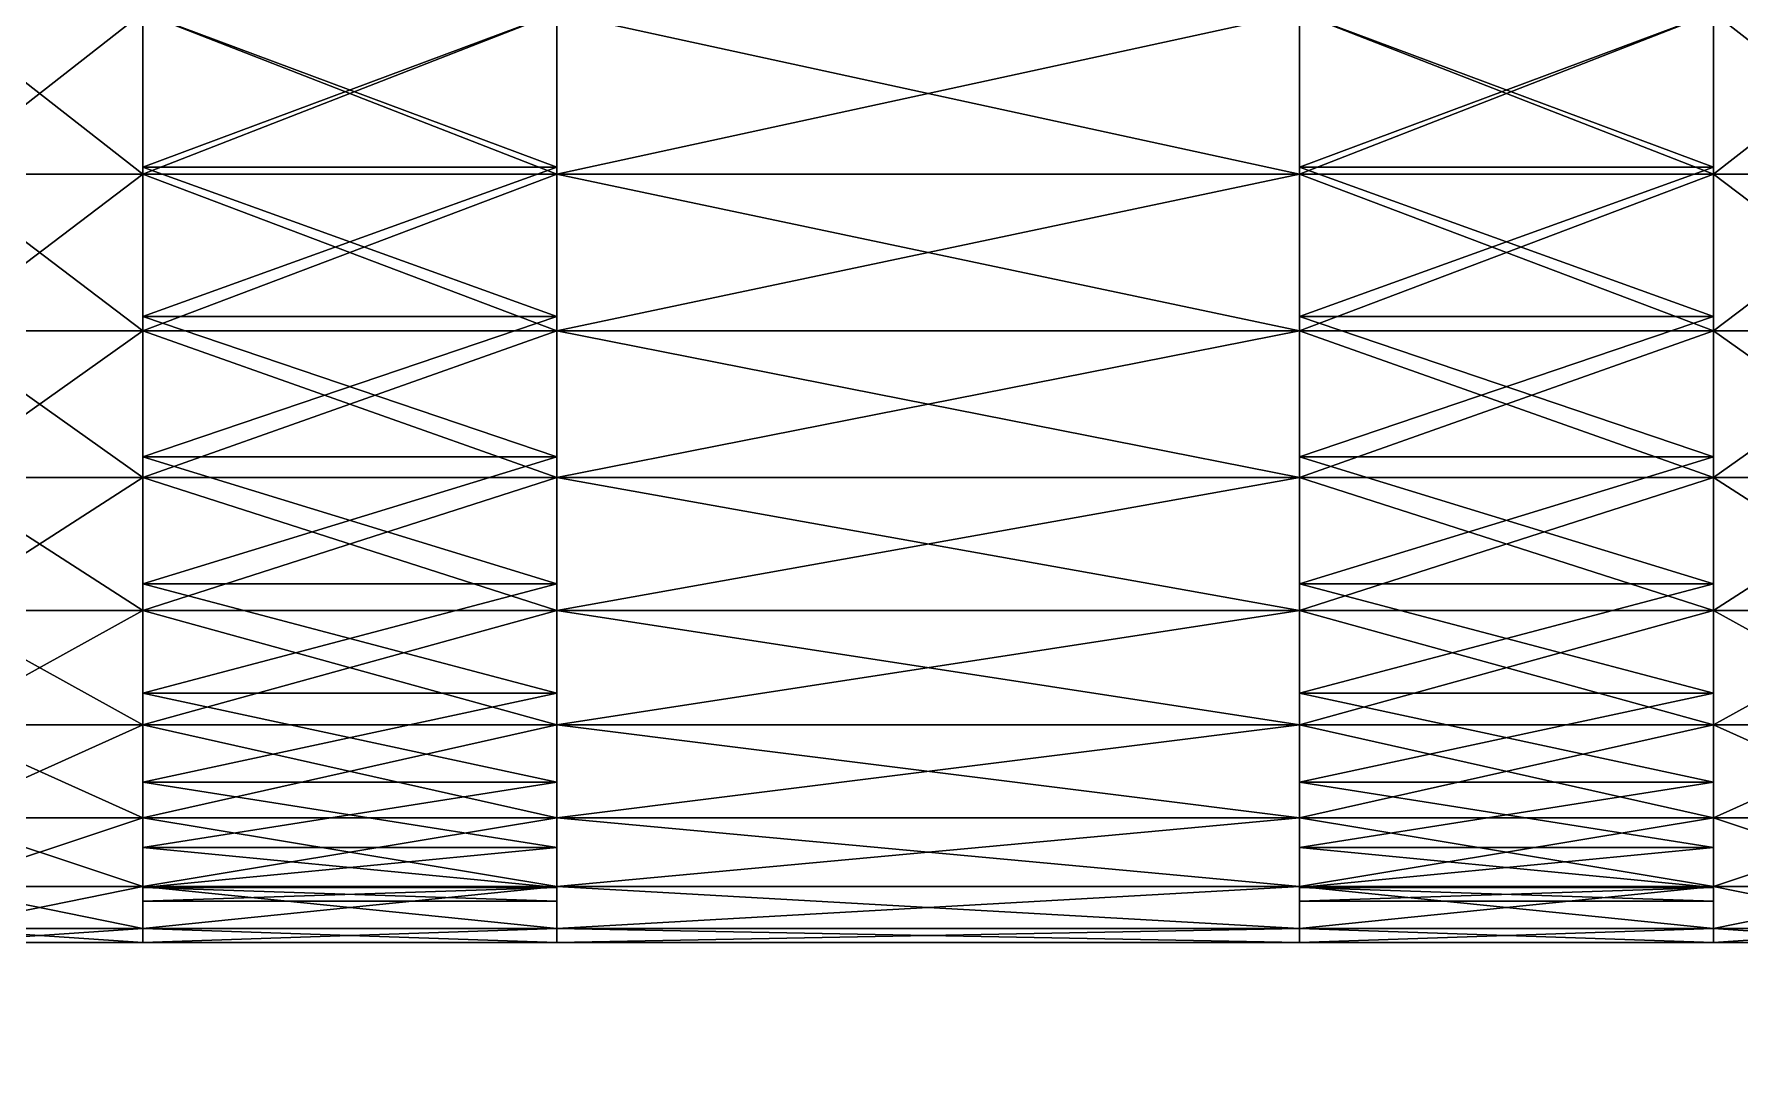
# Model space of a CAD drawing. Extents: x -0.59 to 0.59, y -0.13 to 0.13.
# Drawn here: x 0.0044 to 0.2105, y -0.1292 to -0.0026 of the extents above; entities that cross this region are included whole.
import ezdxf

# ---------------------------------------------------------------- set-up
doc = ezdxf.new("R2010")
doc.units = 0
for name, color, linetype in [('', 153, 'CONTINUOUS'), ('_ncl1_4', 242, 'CONTINUOUS'), ('_ncl1_5', 45, 'CONTINUOUS')]:
    doc.layers.add(name, color=color, linetype=linetype)

msp = doc.modelspace()

# ---------------------------------------------------------------- meshes
at = {"layer": '', "color": 153}
mesh = msp.add_polyface(dxfattribs=at)
corners = [(-0.007409, -0.082214, 0.068985), (-0.057409, -0.068985, 0.082214), (-0.007409, -0.068985, 0.082214), (-0.057409, -0.053661, 0.092944), (-0.007409, -0.053661, 0.092944), (-0.057409, -0.036706, 0.10085), (-0.007409, -0.036706, 0.10085), (-0.057409, -0.018636, 0.105692), (-0.007409, -0.018636, 0.105692), (-0.057409, 0, 0.107322), (-0.007409, 0, 0.107322), (-0.007409, 0, -0.107322), (-0.057409, -0.018636, -0.105692), (-0.007409, -0.018636, -0.105692), (-0.057409, -0.036706, -0.10085), (-0.007409, -0.036706, -0.10085), (-0.057409, -0.053661, -0.092944), (-0.007409, -0.053661, -0.092944), (-0.057409, -0.068985, -0.082214), (-0.007409, -0.068985, -0.082214), (-0.057409, -0.082214, -0.068985), (-0.007409, -0.082214, -0.068985), (-0.007409, 0, 0.112322), (-0.007409, -0.019505, 0.110616), (-0.007409, -0.038416, 0.105548), (-0.007409, -0.056161, 0.097274), (-0.007409, -0.072199, 0.086044), (-0.007409, -0.086044, 0.072199), (-0.007409, -0.072199, -0.086044), (-0.007409, -0.056161, -0.097274), (-0.007409, -0.038416, -0.105548), (-0.007409, -0.019505, -0.110616), (-0.007409, 0, -0.112322), (0.017591, -0.086044, 0.072199), (0.017591, -0.072199, 0.086044), (0.017591, -0.056161, 0.097274), (0.017591, -0.038416, 0.105548), (0.017591, -0.019505, 0.110616), (0.017591, 0, 0.112322), (0.017591, 0, -0.112322), (0.017591, -0.019505, -0.110616), (0.017591, -0.038416, -0.105548), (0.017591, -0.056161, -0.097274), (0.017591, -0.072199, -0.086044), (-0.007409, -0.086044, -0.072199), (0.017591, -0.068985, 0.082214), (0.017591, -0.053661, 0.092944), (0.017591, -0.082214, 0.068985), (0.017591, -0.036706, 0.10085), (0.017591, -0.018636, 0.105692)]
mesh.append_faces([[corners[k] for k in face] for face in [(0, 1, 2), (2, 3, 4), (4, 5, 6), (6, 7, 8), (8, 9, 10), (11, 12, 13), (13, 14, 15), (15, 16, 17), (17, 18, 19), (19, 20, 21), (22, 23, 10), (23, 24, 8), (24, 25, 6), (10, 23, 8), (25, 26, 4), (8, 24, 6), (26, 27, 2), (6, 25, 4), (4, 26, 2), (28, 29, 19), (29, 30, 17), (21, 28, 19), (30, 31, 15), (19, 29, 17), (31, 32, 13), (17, 30, 15), (15, 31, 13), (13, 32, 11), (33, 26, 34), (34, 25, 35), (35, 24, 36), (36, 23, 37), (37, 22, 38), (39, 31, 40), (40, 30, 41), (41, 29, 42), (42, 28, 43), (44, 43, 28), (28, 42, 29), (29, 41, 30), (30, 40, 31), (31, 39, 32), (22, 37, 23), (23, 36, 24), (24, 35, 25), (25, 34, 26), (34, 35, 45), (35, 36, 46), (47, 34, 45), (36, 37, 48), (45, 35, 46), (37, 38, 49), (46, 36, 48), (48, 37, 49)]], dxfattribs={"color": 153})
mesh = msp.add_polyface(dxfattribs=at)
corners = [(0.017591, -0.018636, 0.105692), (0.017591, 0, 0.112322), (0.017591, 0, 0.107322), (0.017591, 0, -0.112322), (0.017591, -0.019505, -0.110616), (0.017591, 0, -0.107322), (0.017591, -0.038416, -0.105548), (0.017591, -0.018636, -0.105692), (0.017591, -0.056161, -0.097274), (0.017591, -0.036706, -0.10085), (0.017591, -0.072199, -0.086044), (0.017591, -0.053661, -0.092944), (0.017591, -0.086044, -0.072199), (0.017591, -0.068985, -0.082214), (0.067591, -0.082214, 0.068985), (0.017591, -0.068985, 0.082214), (0.067591, -0.068985, 0.082214), (0.017591, -0.053661, 0.092944), (0.067591, -0.053661, 0.092944), (0.017591, -0.036706, 0.10085), (0.067591, -0.036706, 0.10085), (0.067591, -0.018636, 0.105692), (0.067591, 0, 0.107322), (0.067591, 0, -0.107322), (0.067591, -0.018636, -0.105692), (0.067591, -0.036706, -0.10085), (0.067591, -0.053661, -0.092944), (0.067591, -0.068985, -0.082214), (0.017591, -0.082214, -0.068985), (0.067591, 0, 0.112322), (0.067591, -0.019505, 0.110616), (0.067591, -0.038416, 0.105548), (0.067591, -0.056161, 0.097274), (0.067591, -0.072199, 0.086044), (0.067591, -0.086044, 0.072199), (0.067591, -0.072199, -0.086044), (0.067591, -0.056161, -0.097274), (0.067591, -0.038416, -0.105548), (0.067591, -0.082214, -0.068985), (0.067591, -0.019505, -0.110616), (0.067591, 0, -0.112322), (0.157349, -0.056161, -0.097274), (0.157349, -0.038416, -0.105548), (0.157349, -0.019505, -0.110616), (0.157349, 0, -0.112322), (0.157349, -0.019505, 0.110616), (0.157349, -0.038416, 0.105548), (0.157349, -0.056161, 0.097274), (0.157349, -0.072199, 0.086044)]
mesh.append_faces([[corners[k] for k in face] for face in [(0, 1, 2), (3, 4, 5), (4, 6, 7), (6, 8, 9), (5, 4, 7), (8, 10, 11), (7, 6, 9), (10, 12, 13), (9, 8, 11), (11, 10, 13), (14, 15, 16), (16, 17, 18), (18, 19, 20), (20, 0, 21), (21, 2, 22), (23, 7, 24), (24, 9, 25), (25, 11, 26), (26, 13, 27), (28, 27, 13), (13, 26, 11), (11, 25, 9), (9, 24, 7), (7, 23, 5), (2, 21, 0), (0, 20, 19), (19, 18, 17), (17, 16, 15), (29, 30, 22), (30, 31, 21), (31, 32, 20), (22, 30, 21), (32, 33, 18), (21, 31, 20), (33, 34, 16), (20, 32, 18), (18, 33, 16), (35, 36, 27), (36, 37, 26), (38, 35, 27), (37, 39, 25), (27, 36, 26), (39, 40, 24), (26, 37, 25), (25, 39, 24), (24, 40, 23), (35, 41, 36), (36, 42, 37), (37, 43, 39), (39, 44, 40), (29, 45, 30), (30, 46, 31), (31, 47, 32), (32, 48, 33)]], dxfattribs={"color": 153})
mesh = msp.add_polyface(dxfattribs=at)
corners = [(0.157349, -0.086044, 0.072199), (0.067591, -0.072199, 0.086044), (0.157349, -0.072199, 0.086044), (0.067591, -0.056161, 0.097274), (0.157349, -0.056161, 0.097274), (0.067591, -0.038416, 0.105548), (0.157349, -0.038416, 0.105548), (0.067591, -0.019505, 0.110616), (0.157349, -0.019505, 0.110616), (0.067591, 0, 0.112322), (0.157349, 0, 0.112322), (0.157349, 0, -0.112322), (0.067591, -0.019505, -0.110616), (0.157349, -0.019505, -0.110616), (0.067591, -0.038416, -0.105548), (0.157349, -0.038416, -0.105548), (0.067591, -0.056161, -0.097274), (0.157349, -0.056161, -0.097274), (0.067591, -0.072199, -0.086044), (0.157349, -0.072199, -0.086044), (0.157349, -0.068985, 0.082214), (0.157349, -0.053661, 0.092944), (0.157349, -0.082214, 0.068985), (0.157349, -0.036706, 0.10085), (0.157349, -0.018636, 0.105692), (0.157349, 0, 0.107322), (0.157349, 0, -0.107322), (0.157349, -0.018636, -0.105692), (0.157349, -0.036706, -0.10085), (0.157349, -0.053661, -0.092944), (0.157349, -0.086044, -0.072199), (0.157349, -0.068985, -0.082214), (0.207349, -0.082214, 0.068985), (0.207349, -0.068985, 0.082214), (0.207349, -0.053661, 0.092944), (0.207349, -0.036706, 0.10085), (0.207349, -0.018636, 0.105692), (0.207349, 0, 0.107322), (0.207349, 0, -0.107322), (0.207349, -0.018636, -0.105692), (0.207349, -0.036706, -0.10085), (0.207349, -0.053661, -0.092944), (0.207349, -0.068985, -0.082214), (0.157349, -0.082214, -0.068985), (0.207349, -0.082214, -0.068985), (0.207349, 0, 0.112322), (0.207349, -0.019505, 0.110616), (0.207349, -0.038416, 0.105548), (0.207349, -0.056161, 0.097274), (0.207349, -0.072199, 0.086044), (0.207349, -0.086044, 0.072199)]
mesh.append_faces([[corners[k] for k in face] for face in [(0, 1, 2), (2, 3, 4), (4, 5, 6), (6, 7, 8), (8, 9, 10), (11, 12, 13), (13, 14, 15), (15, 16, 17), (17, 18, 19), (2, 4, 20), (4, 6, 21), (22, 2, 20), (6, 8, 23), (20, 4, 21), (8, 10, 24), (21, 6, 23), (23, 8, 24), (24, 10, 25), (11, 13, 26), (13, 15, 27), (15, 17, 28), (26, 13, 27), (17, 19, 29), (27, 15, 28), (19, 30, 31), (28, 17, 29), (29, 19, 31), (32, 20, 33), (33, 21, 34), (34, 23, 35), (35, 24, 36), (36, 25, 37), (38, 27, 39), (39, 28, 40), (40, 29, 41), (41, 31, 42), (42, 43, 44), (43, 42, 31), (31, 41, 29), (29, 40, 28), (28, 39, 27), (27, 38, 26), (25, 36, 24), (24, 35, 23), (23, 34, 21), (21, 33, 20), (20, 32, 22), (45, 46, 37), (46, 47, 36), (47, 48, 35), (37, 46, 36), (48, 49, 34), (36, 47, 35), (49, 50, 33)]], dxfattribs={"color": 153})
mesh = msp.add_polyface(dxfattribs=at)
corners = [(0.248562, 0, 0.128536), (0.249159, 0, 0.129045), (0.248562, -0.02232, 0.126583), (0.248562, -0.064268, 0.111315), (0.248562, -0.043962, 0.120784), (0.24932, -0.049426, 0.119326), (0.248562, 0, -0.128536), (0.248562, -0.02232, -0.126583), (0.24932, 0, -0.129157), (0.248562, -0.043962, -0.120784), (0.24932, -0.025197, -0.126676), (0.248562, -0.064268, -0.111315), (0.24932, -0.049426, -0.119326), (0.248562, -0.082621, -0.098464), (0.24932, -0.071756, -0.10739), (0.248562, -0.082621, 0.098464), (0.24932, -0.071756, 0.10739), (0.24932, -0.025197, 0.126676), (0.232349, -0.019505, -0.110616), (0.232349, -0.038416, -0.105548), (0.232349, -0.056161, -0.097274), (0.232349, -0.072199, -0.086044), (0.232349, 0, -0.112322), (0.232349, 0, 0.112322), (0.232349, -0.019505, 0.110616), (0.232349, -0.038416, 0.105548), (0.232349, -0.072199, 0.086044), (0.232349, -0.056161, 0.097274), (0.207349, -0.036706, 0.10085), (0.207349, -0.056161, 0.097274), (0.207349, -0.053661, 0.092944), (0.207349, -0.072199, 0.086044), (0.207349, -0.068985, 0.082214), (0.207349, -0.086044, 0.072199), (0.207349, -0.082214, 0.068985), (0.207349, -0.072199, -0.086044), (0.207349, -0.056161, -0.097274), (0.207349, -0.068985, -0.082214), (0.207349, -0.038416, -0.105548), (0.207349, -0.053661, -0.092944), (0.207349, -0.082214, -0.068985), (0.207349, -0.019505, -0.110616), (0.207349, -0.036706, -0.10085), (0.207349, 0, -0.112322), (0.207349, -0.018636, -0.105692), (0.207349, 0, -0.107322), (0.232349, -0.086044, 0.072199), (0.207349, -0.038416, 0.105548), (0.207349, -0.019505, 0.110616), (0.207349, 0, 0.112322), (0.207349, -0.086044, -0.072199)]
mesh.append_faces([[corners[k] for k in face] for face in [(0, 1, 2), (3, 4, 5), (6, 7, 8), (7, 9, 10), (9, 11, 12), (11, 13, 14), (15, 3, 16), (4, 2, 17), (7, 6, 18), (9, 7, 19), (11, 9, 20), (13, 11, 21), (21, 11, 20), (20, 9, 19), (19, 7, 18), (18, 6, 22), (23, 0, 24), (24, 0, 2), (3, 25, 4), (26, 27, 15), (27, 25, 3), (15, 27, 3), (25, 24, 4), (4, 24, 2), (28, 29, 30), (30, 31, 32), (32, 33, 34), (35, 36, 37), (36, 38, 39), (40, 35, 37), (38, 41, 42), (37, 36, 39), (41, 43, 44), (39, 38, 42), (42, 41, 44), (44, 43, 45), (46, 31, 26), (26, 29, 27), (27, 47, 25), (25, 48, 24), (24, 49, 23), (22, 41, 18), (18, 38, 19), (19, 36, 20), (20, 35, 21), (50, 21, 35), (35, 20, 36), (36, 19, 38), (38, 18, 41), (41, 22, 43), (49, 24, 48), (48, 25, 47), (47, 27, 29), (29, 26, 31)]], dxfattribs={"color": 153})
mesh = msp.add_polyface(dxfattribs=at)
corners = [(-0.007409, -0.107322), (-0.057409, -0.105692, 0.018636), (-0.007409, -0.105692, 0.018636), (-0.057409, -0.10085, 0.036706), (-0.007409, -0.10085, 0.036706), (-0.057409, -0.092944, 0.053661), (-0.007409, -0.092944, 0.053661), (-0.057409, -0.082214, 0.068985), (-0.007409, -0.082214, 0.068985), (-0.007409, -0.082214, -0.068985), (-0.057409, -0.092944, -0.053661), (-0.007409, -0.092944, -0.053661), (-0.057409, -0.10085, -0.036706), (-0.007409, -0.10085, -0.036706), (-0.057409, -0.105692, -0.018636), (-0.007409, -0.105692, -0.018636), (-0.057409, -0.107322), (-0.007409, -0.086044, 0.072199), (-0.007409, -0.097274, 0.056161), (-0.007409, -0.105548, 0.038416), (-0.007409, -0.068985, 0.082214), (-0.007409, -0.110616, 0.019505), (-0.007409, -0.112322), (-0.007409, -0.110616, -0.019505), (-0.007409, -0.105548, -0.038416), (-0.007409, -0.097274, -0.056161), (-0.007409, -0.086044, -0.072199), (-0.007409, -0.072199, -0.086044), (0.017591, -0.112322), (0.017591, -0.110616, 0.019505), (0.017591, -0.105548, 0.038416), (0.017591, -0.097274, 0.056161), (0.017591, -0.086044, 0.072199), (0.017591, -0.072199, -0.086044), (0.017591, -0.086044, -0.072199), (0.017591, -0.097274, -0.056161), (0.017591, -0.105548, -0.038416), (0.017591, -0.110616, -0.019505), (-0.007409, -0.072199, 0.086044), (0.017591, -0.105692, 0.018636), (0.017591, -0.107322), (0.017591, -0.10085, 0.036706), (0.017591, -0.092944, 0.053661), (0.017591, -0.072199, 0.086044), (0.017591, -0.082214, 0.068985)]
mesh.append_faces([[corners[k] for k in face] for face in [(0, 1, 2), (2, 3, 4), (4, 5, 6), (6, 7, 8), (9, 10, 11), (11, 12, 13), (13, 14, 15), (15, 16, 0), (17, 18, 8), (18, 19, 6), (20, 17, 8), (19, 21, 4), (8, 18, 6), (21, 22, 2), (6, 19, 4), (22, 23, 0), (4, 21, 2), (23, 24, 15), (2, 22, 0), (24, 25, 13), (0, 23, 15), (25, 26, 11), (15, 24, 13), (26, 27, 9), (13, 25, 11), (11, 26, 9), (28, 21, 29), (29, 19, 30), (30, 18, 31), (31, 17, 32), (33, 26, 34), (34, 25, 35), (35, 24, 36), (36, 23, 37), (37, 22, 28), (22, 37, 23), (23, 36, 24), (24, 35, 25), (25, 34, 26), (38, 32, 17), (17, 31, 18), (18, 30, 19), (19, 29, 21), (21, 28, 22), (29, 30, 39), (28, 29, 40), (37, 28, 40), (30, 31, 41), (40, 29, 39), (31, 32, 42), (39, 30, 41), (32, 43, 44), (41, 31, 42), (42, 32, 44)]], dxfattribs={"color": 153})
mesh = msp.add_polyface(dxfattribs=at)
corners = [(0.017591, -0.086044, -0.072199), (0.017591, -0.097274, -0.056161), (0.017591, -0.082214, -0.068985), (0.017591, -0.105548, -0.038416), (0.017591, -0.092944, -0.053661), (0.017591, -0.068985, -0.082214), (0.017591, -0.110616, -0.019505), (0.017591, -0.10085, -0.036706), (0.017591, -0.107322), (0.017591, -0.105692, -0.018636), (0.067591, -0.107322), (0.017591, -0.105692, 0.018636), (0.067591, -0.105692, 0.018636), (0.017591, -0.10085, 0.036706), (0.067591, -0.10085, 0.036706), (0.017591, -0.092944, 0.053661), (0.067591, -0.092944, 0.053661), (0.017591, -0.082214, 0.068985), (0.067591, -0.082214, 0.068985), (0.067591, -0.068985, -0.082214), (0.067591, -0.082214, -0.068985), (0.067591, -0.092944, -0.053661), (0.067591, -0.10085, -0.036706), (0.067591, -0.105692, -0.018636), (0.017591, -0.068985, 0.082214), (0.067591, -0.086044, 0.072199), (0.067591, -0.097274, 0.056161), (0.067591, -0.105548, 0.038416), (0.067591, -0.068985, 0.082214), (0.067591, -0.110616, 0.019505), (0.067591, -0.112322), (0.067591, -0.110616, -0.019505), (0.067591, -0.105548, -0.038416), (0.067591, -0.097274, -0.056161), (0.067591, -0.086044, -0.072199), (0.067591, -0.072199, -0.086044), (0.157349, -0.110616, -0.019505), (0.157349, -0.105548, -0.038416), (0.157349, -0.097274, -0.056161), (0.157349, -0.086044, -0.072199), (0.157349, -0.072199, -0.086044), (0.067591, -0.072199, 0.086044), (0.157349, -0.086044, 0.072199), (0.157349, -0.097274, 0.056161), (0.157349, -0.105548, 0.038416), (0.157349, -0.110616, 0.019505), (0.157349, -0.112322)]
mesh.append_faces([[corners[k] for k in face] for face in [(0, 1, 2), (1, 3, 4), (5, 0, 2), (2, 1, 4), (3, 6, 7), (4, 3, 7), (6, 8, 9), (7, 6, 9), (10, 11, 12), (12, 13, 14), (14, 15, 16), (16, 17, 18), (19, 2, 20), (20, 4, 21), (21, 7, 22), (22, 9, 23), (23, 8, 10), (8, 23, 9), (9, 22, 7), (7, 21, 4), (4, 20, 2), (24, 18, 17), (17, 16, 15), (15, 14, 13), (13, 12, 11), (11, 10, 8), (25, 26, 18), (26, 27, 16), (28, 25, 18), (27, 29, 14), (18, 26, 16), (29, 30, 12), (16, 27, 14), (30, 31, 10), (14, 29, 12), (31, 32, 23), (12, 30, 10), (32, 33, 22), (10, 31, 23), (33, 34, 21), (23, 32, 22), (34, 35, 20), (22, 33, 21), (21, 34, 20), (30, 36, 31), (31, 37, 32), (32, 38, 33), (33, 39, 34), (34, 40, 35), (41, 42, 25), (25, 43, 26), (26, 44, 27), (27, 45, 29), (29, 46, 30)]], dxfattribs={"color": 153})
mesh = msp.add_polyface(dxfattribs=at)
corners = [(0.157349, -0.112322), (0.067591, -0.110616, 0.019505), (0.157349, -0.110616, 0.019505), (0.067591, -0.105548, 0.038416), (0.157349, -0.105548, 0.038416), (0.067591, -0.097274, 0.056161), (0.157349, -0.097274, 0.056161), (0.067591, -0.086044, 0.072199), (0.157349, -0.086044, 0.072199), (0.157349, -0.072199, -0.086044), (0.067591, -0.086044, -0.072199), (0.157349, -0.086044, -0.072199), (0.067591, -0.097274, -0.056161), (0.157349, -0.097274, -0.056161), (0.067591, -0.105548, -0.038416), (0.157349, -0.105548, -0.038416), (0.067591, -0.110616, -0.019505), (0.157349, -0.110616, -0.019505), (0.067591, -0.112322), (0.157349, -0.105692, 0.018636), (0.157349, -0.107322), (0.157349, -0.10085, 0.036706), (0.157349, -0.092944, 0.053661), (0.157349, -0.072199, 0.086044), (0.157349, -0.082214, 0.068985), (0.157349, -0.082214, -0.068985), (0.157349, -0.092944, -0.053661), (0.157349, -0.068985, -0.082214), (0.157349, -0.10085, -0.036706), (0.157349, -0.105692, -0.018636), (0.207349, -0.107322), (0.207349, -0.105692, 0.018636), (0.207349, -0.10085, 0.036706), (0.207349, -0.092944, 0.053661), (0.207349, -0.082214, 0.068985), (0.207349, -0.082214, -0.068985), (0.207349, -0.092944, -0.053661), (0.207349, -0.10085, -0.036706), (0.207349, -0.105692, -0.018636), (0.207349, -0.086044, 0.072199), (0.207349, -0.097274, 0.056161), (0.207349, -0.105548, 0.038416), (0.207349, -0.110616, 0.019505), (0.207349, -0.112322), (0.207349, -0.110616, -0.019505), (0.207349, -0.105548, -0.038416), (0.207349, -0.097274, -0.056161)]
mesh.append_faces([[corners[k] for k in face] for face in [(0, 1, 2), (2, 3, 4), (4, 5, 6), (6, 7, 8), (9, 10, 11), (11, 12, 13), (13, 14, 15), (15, 16, 17), (17, 18, 0), (2, 4, 19), (0, 2, 20), (17, 0, 20), (4, 6, 21), (20, 2, 19), (6, 8, 22), (19, 4, 21), (8, 23, 24), (21, 6, 22), (22, 8, 24), (11, 13, 25), (13, 15, 26), (27, 11, 25), (25, 13, 26), (15, 17, 28), (26, 15, 28), (17, 20, 29), (28, 17, 29), (30, 19, 31), (31, 21, 32), (32, 22, 33), (33, 24, 34), (35, 26, 36), (36, 28, 37), (37, 29, 38), (38, 20, 30), (20, 38, 29), (29, 37, 28), (28, 36, 26), (26, 35, 25), (24, 33, 22), (22, 32, 21), (21, 31, 19), (19, 30, 20), (39, 40, 34), (40, 41, 33), (41, 42, 32), (34, 40, 33), (42, 43, 31), (33, 41, 32), (43, 44, 30), (32, 42, 31), (44, 45, 38), (31, 43, 30), (45, 46, 37)]], dxfattribs={"color": 153})
mesh = msp.add_polyface(dxfattribs=at)
corners = [(0.248562, -0.111315, -0.064268), (0.248562, -0.120784, -0.043962), (0.24932, -0.119326, -0.049426), (0.248562, -0.082621, -0.098464), (0.248562, -0.098464, -0.082621), (0.24932, -0.091328, -0.091328), (0.24932, -0.10739, -0.071756), (0.248562, -0.126583, -0.02232), (0.24932, -0.126676, -0.025197), (0.248562, -0.128536), (0.24932, -0.129157), (0.248562, -0.126583, 0.02232), (0.248562, -0.120784, 0.043962), (0.24932, -0.126676, 0.025197), (0.248562, -0.111315, 0.064268), (0.24932, -0.119326, 0.049426), (0.248562, -0.098464, 0.082621), (0.24932, -0.10739, 0.071756), (0.248562, -0.082621, 0.098464), (0.24932, -0.091328, 0.091328), (0.232349, -0.110616, -0.019505), (0.232349, -0.112322), (0.232349, -0.097274, -0.056161), (0.232349, -0.105548, -0.038416), (0.232349, -0.086044, -0.072199), (0.232349, -0.072199, -0.086044), (0.232349, -0.072199, 0.086044), (0.232349, -0.097274, 0.056161), (0.232349, -0.086044, 0.072199), (0.232349, -0.105548, 0.038416), (0.232349, -0.110616, 0.019505), (0.207349, -0.107322), (0.207349, -0.110616, -0.019505), (0.207349, -0.105692, -0.018636), (0.207349, -0.097274, -0.056161), (0.207349, -0.086044, -0.072199), (0.207349, -0.092944, -0.053661), (0.207349, -0.105548, -0.038416), (0.207349, -0.10085, -0.036706), (0.207349, -0.072199, -0.086044), (0.207349, -0.082214, -0.068985), (0.207349, -0.110616, 0.019505), (0.207349, -0.105548, 0.038416), (0.207349, -0.097274, 0.056161), (0.207349, -0.086044, 0.072199), (0.207349, -0.112322), (0.207349, -0.072199, 0.086044)]
mesh.append_faces([[corners[k] for k in face] for face in [(0, 1, 2), (3, 4, 5), (4, 0, 6), (1, 7, 8), (7, 9, 10), (9, 11, 10), (11, 12, 13), (12, 14, 15), (14, 16, 17), (16, 18, 19), (7, 20, 21), (0, 4, 22), (7, 21, 9), (1, 0, 23), (7, 1, 20), (4, 3, 24), (20, 1, 23), (23, 0, 22), (22, 4, 24), (24, 3, 25), (16, 26, 18), (12, 27, 14), (28, 26, 16), (27, 28, 14), (29, 27, 12), (30, 29, 11), (21, 30, 9), (9, 30, 11), (11, 29, 12), (14, 28, 16), (31, 32, 33), (34, 35, 36), (33, 37, 38), (35, 39, 40), (38, 34, 36), (36, 35, 40), (21, 41, 30), (30, 42, 29), (29, 43, 27), (27, 44, 28), (25, 35, 24), (24, 34, 22), (22, 37, 23), (23, 32, 20), (20, 45, 21), (45, 20, 32), (32, 23, 37), (37, 22, 34), (34, 24, 35), (46, 28, 44), (44, 27, 43), (43, 29, 42), (42, 30, 41), (41, 21, 45)]], dxfattribs={"color": 153})
at = {"layer": '_ncl1_4', "color": 242}
mesh = msp.add_polyface(dxfattribs=at)
corners = [(0.017591, 0, 0.112322), (0.017591, -0.019505, 0.110616), (0.017591, 0, 0.107322), (0.017591, -0.038416, 0.105548), (0.017591, -0.018636, 0.105692), (0.017591, -0.036706, 0.10085), (0.017591, -0.038416, -0.105548), (0.017591, -0.019505, -0.110616), (0.017591, -0.036706, -0.10085), (0.017591, 0, -0.112322), (0.017591, -0.018636, -0.105692), (0.017591, -0.053661, -0.092944), (0.017591, 0, -0.107322), (0.067591, -0.038416, 0.105548), (0.067591, -0.019505, 0.110616), (0.067591, 0, 0.112322), (0.067591, 0, -0.112322), (0.067591, -0.019505, -0.110616), (0.067591, -0.038416, -0.105548), (0.067591, -0.036706, 0.10085), (0.067591, -0.018636, 0.105692), (0.067591, -0.053661, 0.092944), (0.067591, 0, 0.107322), (0.067591, 0, -0.107322), (0.067591, -0.018636, -0.105692), (0.067591, -0.036706, -0.10085)]
mesh.append_faces([[corners[k] for k in face] for face in [(0, 1, 2), (1, 3, 4), (2, 1, 4), (4, 3, 5), (6, 7, 8), (7, 9, 10), (11, 6, 8), (8, 7, 10), (10, 9, 12), (13, 1, 14), (14, 0, 15), (16, 7, 17), (17, 6, 18), (6, 17, 7), (7, 16, 9), (0, 14, 1), (1, 13, 3), (13, 14, 19), (14, 15, 20), (21, 13, 19), (19, 14, 20), (20, 15, 22), (16, 17, 23), (17, 18, 24), (23, 17, 24), (24, 18, 25), (24, 25, 8), (23, 24, 10), (25, 11, 8), (24, 8, 10), (23, 10, 12), (2, 4, 20), (4, 5, 19), (5, 21, 19), (4, 19, 20), (2, 20, 22)]], dxfattribs={"color": 242})
mesh = msp.add_polyface(dxfattribs=at)
corners = [(0.017591, -0.038416, 0.105548), (0.017591, -0.056161, 0.097274), (0.017591, -0.036706, 0.10085), (0.017591, -0.072199, 0.086044), (0.017591, -0.053661, 0.092944), (0.017591, -0.086044, 0.072199), (0.017591, -0.068985, 0.082214), (0.017591, -0.072199, -0.086044), (0.017591, -0.056161, -0.097274), (0.017591, -0.068985, -0.082214), (0.017591, -0.038416, -0.105548), (0.017591, -0.053661, -0.092944), (0.017591, -0.082214, -0.068985), (0.067591, -0.086044, 0.072199), (0.067591, -0.072199, 0.086044), (0.067591, -0.056161, 0.097274), (0.067591, -0.038416, 0.105548), (0.067591, -0.038416, -0.105548), (0.067591, -0.056161, -0.097274), (0.067591, -0.072199, -0.086044), (0.017591, -0.086044, -0.072199), (0.067591, -0.068985, 0.082214), (0.067591, -0.053661, 0.092944), (0.067591, -0.082214, 0.068985), (0.067591, -0.036706, -0.10085), (0.067591, -0.053661, -0.092944), (0.067591, -0.086044, -0.072199), (0.067591, -0.068985, -0.082214)]
mesh.append_faces([[corners[k] for k in face] for face in [(0, 1, 2), (1, 3, 4), (3, 5, 6), (2, 1, 4), (4, 3, 6), (7, 8, 9), (8, 10, 11), (12, 7, 9), (9, 8, 11), (13, 3, 14), (14, 1, 15), (15, 0, 16), (17, 8, 18), (18, 7, 19), (20, 19, 7), (7, 18, 8), (8, 17, 10), (0, 15, 1), (1, 14, 3), (14, 15, 21), (15, 16, 22), (23, 14, 21), (21, 15, 22), (17, 18, 24), (18, 19, 25), (19, 26, 27), (24, 18, 25), (25, 19, 27), (24, 25, 11), (25, 27, 9), (27, 12, 9), (25, 9, 11), (2, 4, 22), (4, 6, 21), (6, 23, 21), (4, 21, 22)]], dxfattribs={"color": 242})
mesh = msp.add_polyface(dxfattribs=at)
corners = [(0.017591, -0.086044, 0.072199), (0.017591, -0.097274, 0.056161), (0.017591, -0.082214, 0.068985), (0.017591, -0.105548, 0.038416), (0.017591, -0.092944, 0.053661), (0.017591, -0.068985, 0.082214), (0.017591, -0.110616, 0.019505), (0.017591, -0.10085, 0.036706), (0.017591, -0.112322), (0.017591, -0.105692, 0.018636), (0.017591, -0.110616, -0.019505), (0.017591, -0.107322), (0.017591, -0.105548, -0.038416), (0.017591, -0.105692, -0.018636), (0.017591, -0.097274, -0.056161), (0.017591, -0.10085, -0.036706), (0.017591, -0.086044, -0.072199), (0.017591, -0.092944, -0.053661), (0.017591, -0.072199, -0.086044), (0.017591, -0.082214, -0.068985), (0.067591, -0.110616, -0.019505), (0.067591, -0.105548, -0.038416), (0.067591, -0.097274, -0.056161), (0.067591, -0.086044, -0.072199), (0.017591, -0.072199, 0.086044), (0.067591, -0.086044, 0.072199), (0.067591, -0.097274, 0.056161), (0.067591, -0.105548, 0.038416), (0.067591, -0.110616, 0.019505), (0.067591, -0.112322), (0.067591, -0.105692, -0.018636), (0.067591, -0.10085, -0.036706), (0.067591, -0.092944, -0.053661), (0.067591, -0.082214, -0.068985), (0.067591, -0.082214, 0.068985), (0.067591, -0.092944, 0.053661), (0.067591, -0.10085, 0.036706), (0.067591, -0.105692, 0.018636), (0.067591, -0.107322)]
mesh.append_faces([[corners[k] for k in face] for face in [(0, 1, 2), (1, 3, 4), (5, 0, 2), (3, 6, 7), (2, 1, 4), (6, 8, 9), (4, 3, 7), (8, 10, 11), (7, 6, 9), (10, 12, 13), (9, 8, 11), (12, 14, 15), (11, 10, 13), (14, 16, 17), (13, 12, 15), (16, 18, 19), (15, 14, 17), (17, 16, 19), (8, 20, 10), (10, 21, 12), (12, 22, 14), (14, 23, 16), (24, 25, 0), (0, 26, 1), (1, 27, 3), (3, 28, 6), (6, 29, 8), (30, 11, 13), (31, 13, 15), (32, 15, 17), (33, 17, 19), (5, 2, 34), (2, 4, 35), (4, 7, 36), (7, 9, 37), (9, 11, 38)]], dxfattribs={"color": 242})
mesh = msp.add_polyface(dxfattribs=at)
corners = [(0.067591, -0.112322), (0.017591, -0.110616, 0.019505), (0.067591, -0.110616, 0.019505), (0.017591, -0.105548, 0.038416), (0.067591, -0.105548, 0.038416), (0.017591, -0.097274, 0.056161), (0.067591, -0.097274, 0.056161), (0.017591, -0.086044, 0.072199), (0.067591, -0.086044, 0.072199), (0.067591, -0.072199, -0.086044), (0.017591, -0.086044, -0.072199), (0.067591, -0.086044, -0.072199), (0.017591, -0.097274, -0.056161), (0.067591, -0.097274, -0.056161), (0.017591, -0.105548, -0.038416), (0.067591, -0.105548, -0.038416), (0.017591, -0.110616, -0.019505), (0.067591, -0.110616, -0.019505), (0.017591, -0.112322), (0.067591, -0.105692, 0.018636), (0.067591, -0.107322), (0.067591, -0.10085, 0.036706), (0.067591, -0.092944, 0.053661), (0.067591, -0.072199, 0.086044), (0.067591, -0.082214, 0.068985), (0.067591, -0.082214, -0.068985), (0.067591, -0.092944, -0.053661), (0.067591, -0.068985, -0.082214), (0.067591, -0.10085, -0.036706), (0.067591, -0.105692, -0.018636), (0.017591, -0.082214, -0.068985), (0.017591, -0.105692, -0.018636), (0.017591, -0.107322), (0.017591, -0.092944, -0.053661), (0.017591, -0.10085, -0.036706), (0.017591, -0.105692, 0.018636), (0.017591, -0.10085, 0.036706), (0.017591, -0.092944, 0.053661), (0.017591, -0.082214, 0.068985)]
mesh.append_faces([[corners[k] for k in face] for face in [(0, 1, 2), (2, 3, 4), (4, 5, 6), (6, 7, 8), (9, 10, 11), (11, 12, 13), (13, 14, 15), (15, 16, 17), (17, 18, 0), (2, 4, 19), (0, 2, 20), (17, 0, 20), (4, 6, 21), (20, 2, 19), (6, 8, 22), (19, 4, 21), (8, 23, 24), (21, 6, 22), (22, 8, 24), (11, 13, 25), (13, 15, 26), (27, 11, 25), (25, 13, 26), (15, 17, 28), (26, 15, 28), (17, 20, 29), (28, 17, 29), (27, 25, 30), (31, 28, 29), (32, 29, 20), (25, 26, 33), (26, 28, 34), (35, 20, 19), (36, 19, 21), (37, 21, 22), (38, 22, 24)]], dxfattribs={"color": 242})
at = {"layer": '_ncl1_5', "color": 45}
mesh = msp.add_polyface(dxfattribs=at)
corners = [(0.157349, 0, 0.112322), (0.157349, -0.019505, 0.110616), (0.157349, 0, 0.107322), (0.157349, -0.038416, 0.105548), (0.157349, -0.018636, 0.105692), (0.157349, -0.036706, 0.10085), (0.157349, -0.038416, -0.105548), (0.157349, -0.019505, -0.110616), (0.157349, -0.036706, -0.10085), (0.157349, 0, -0.112322), (0.157349, -0.018636, -0.105692), (0.157349, -0.053661, -0.092944), (0.157349, 0, -0.107322), (0.207349, -0.038416, 0.105548), (0.207349, -0.019505, 0.110616), (0.207349, 0, 0.112322), (0.207349, 0, -0.112322), (0.207349, -0.019505, -0.110616), (0.207349, -0.038416, -0.105548), (0.207349, -0.036706, 0.10085), (0.207349, -0.018636, 0.105692), (0.207349, -0.053661, 0.092944), (0.207349, 0, 0.107322), (0.207349, 0, -0.107322), (0.207349, -0.018636, -0.105692), (0.207349, -0.036706, -0.10085)]
mesh.append_faces([[corners[k] for k in face] for face in [(0, 1, 2), (1, 3, 4), (2, 1, 4), (4, 3, 5), (6, 7, 8), (7, 9, 10), (11, 6, 8), (8, 7, 10), (10, 9, 12), (13, 1, 14), (14, 0, 15), (16, 7, 17), (17, 6, 18), (6, 17, 7), (7, 16, 9), (0, 14, 1), (1, 13, 3), (13, 14, 19), (14, 15, 20), (21, 13, 19), (19, 14, 20), (20, 15, 22), (16, 17, 23), (17, 18, 24), (23, 17, 24), (24, 18, 25), (24, 25, 8), (23, 24, 10), (25, 11, 8), (24, 8, 10), (23, 10, 12), (2, 4, 20), (4, 5, 19), (5, 21, 19), (4, 19, 20), (2, 20, 22)]], dxfattribs={"color": 45})
mesh = msp.add_polyface(dxfattribs=at)
corners = [(0.157349, -0.038416, 0.105548), (0.157349, -0.056161, 0.097274), (0.157349, -0.036706, 0.10085), (0.157349, -0.072199, 0.086044), (0.157349, -0.053661, 0.092944), (0.157349, -0.086044, 0.072199), (0.157349, -0.068985, 0.082214), (0.157349, -0.072199, -0.086044), (0.157349, -0.056161, -0.097274), (0.157349, -0.068985, -0.082214), (0.157349, -0.038416, -0.105548), (0.157349, -0.053661, -0.092944), (0.157349, -0.082214, -0.068985), (0.207349, -0.086044, 0.072199), (0.207349, -0.072199, 0.086044), (0.207349, -0.056161, 0.097274), (0.207349, -0.038416, 0.105548), (0.207349, -0.038416, -0.105548), (0.207349, -0.056161, -0.097274), (0.207349, -0.072199, -0.086044), (0.157349, -0.086044, -0.072199), (0.207349, -0.068985, 0.082214), (0.207349, -0.053661, 0.092944), (0.207349, -0.082214, 0.068985), (0.207349, -0.036706, -0.10085), (0.207349, -0.053661, -0.092944), (0.207349, -0.086044, -0.072199), (0.207349, -0.068985, -0.082214)]
mesh.append_faces([[corners[k] for k in face] for face in [(0, 1, 2), (1, 3, 4), (3, 5, 6), (2, 1, 4), (4, 3, 6), (7, 8, 9), (8, 10, 11), (12, 7, 9), (9, 8, 11), (13, 3, 14), (14, 1, 15), (15, 0, 16), (17, 8, 18), (18, 7, 19), (20, 19, 7), (7, 18, 8), (8, 17, 10), (0, 15, 1), (1, 14, 3), (14, 15, 21), (15, 16, 22), (23, 14, 21), (21, 15, 22), (17, 18, 24), (18, 19, 25), (19, 26, 27), (24, 18, 25), (25, 19, 27), (24, 25, 11), (25, 27, 9), (27, 12, 9), (25, 9, 11), (2, 4, 22), (4, 6, 21), (6, 23, 21), (4, 21, 22)]], dxfattribs={"color": 45})
mesh = msp.add_polyface(dxfattribs=at)
corners = [(0.157349, -0.086044, 0.072199), (0.157349, -0.097274, 0.056161), (0.157349, -0.082214, 0.068985), (0.157349, -0.105548, 0.038416), (0.157349, -0.092944, 0.053661), (0.157349, -0.068985, 0.082214), (0.157349, -0.110616, 0.019505), (0.157349, -0.10085, 0.036706), (0.157349, -0.112322), (0.157349, -0.105692, 0.018636), (0.157349, -0.110616, -0.019505), (0.157349, -0.107322), (0.157349, -0.105548, -0.038416), (0.157349, -0.105692, -0.018636), (0.157349, -0.097274, -0.056161), (0.157349, -0.10085, -0.036706), (0.157349, -0.086044, -0.072199), (0.157349, -0.092944, -0.053661), (0.157349, -0.072199, -0.086044), (0.157349, -0.082214, -0.068985), (0.207349, -0.110616, -0.019505), (0.207349, -0.105548, -0.038416), (0.207349, -0.097274, -0.056161), (0.207349, -0.086044, -0.072199), (0.157349, -0.072199, 0.086044), (0.207349, -0.086044, 0.072199), (0.207349, -0.097274, 0.056161), (0.207349, -0.105548, 0.038416), (0.207349, -0.110616, 0.019505), (0.207349, -0.112322), (0.207349, -0.105692, -0.018636), (0.207349, -0.10085, -0.036706), (0.207349, -0.092944, -0.053661), (0.207349, -0.082214, -0.068985), (0.207349, -0.082214, 0.068985), (0.207349, -0.092944, 0.053661), (0.207349, -0.10085, 0.036706), (0.207349, -0.105692, 0.018636), (0.207349, -0.107322)]
mesh.append_faces([[corners[k] for k in face] for face in [(0, 1, 2), (1, 3, 4), (5, 0, 2), (3, 6, 7), (2, 1, 4), (6, 8, 9), (4, 3, 7), (8, 10, 11), (7, 6, 9), (10, 12, 13), (9, 8, 11), (12, 14, 15), (11, 10, 13), (14, 16, 17), (13, 12, 15), (16, 18, 19), (15, 14, 17), (17, 16, 19), (8, 20, 10), (10, 21, 12), (12, 22, 14), (14, 23, 16), (24, 25, 0), (0, 26, 1), (1, 27, 3), (3, 28, 6), (6, 29, 8), (30, 11, 13), (31, 13, 15), (32, 15, 17), (33, 17, 19), (5, 2, 34), (2, 4, 35), (4, 7, 36), (7, 9, 37), (9, 11, 38)]], dxfattribs={"color": 45})
mesh = msp.add_polyface(dxfattribs=at)
corners = [(0.207349, -0.112322), (0.157349, -0.110616, 0.019505), (0.207349, -0.110616, 0.019505), (0.157349, -0.105548, 0.038416), (0.207349, -0.105548, 0.038416), (0.157349, -0.097274, 0.056161), (0.207349, -0.097274, 0.056161), (0.157349, -0.086044, 0.072199), (0.207349, -0.086044, 0.072199), (0.207349, -0.072199, -0.086044), (0.157349, -0.086044, -0.072199), (0.207349, -0.086044, -0.072199), (0.157349, -0.097274, -0.056161), (0.207349, -0.097274, -0.056161), (0.157349, -0.105548, -0.038416), (0.207349, -0.105548, -0.038416), (0.157349, -0.110616, -0.019505), (0.207349, -0.110616, -0.019505), (0.157349, -0.112322), (0.207349, -0.105692, 0.018636), (0.207349, -0.107322), (0.207349, -0.10085, 0.036706), (0.207349, -0.092944, 0.053661), (0.207349, -0.072199, 0.086044), (0.207349, -0.082214, 0.068985), (0.207349, -0.082214, -0.068985), (0.207349, -0.092944, -0.053661), (0.207349, -0.068985, -0.082214), (0.207349, -0.10085, -0.036706), (0.207349, -0.105692, -0.018636), (0.157349, -0.082214, -0.068985), (0.157349, -0.105692, -0.018636), (0.157349, -0.107322), (0.157349, -0.092944, -0.053661), (0.157349, -0.10085, -0.036706), (0.157349, -0.105692, 0.018636), (0.157349, -0.10085, 0.036706), (0.157349, -0.092944, 0.053661), (0.157349, -0.082214, 0.068985)]
mesh.append_faces([[corners[k] for k in face] for face in [(0, 1, 2), (2, 3, 4), (4, 5, 6), (6, 7, 8), (9, 10, 11), (11, 12, 13), (13, 14, 15), (15, 16, 17), (17, 18, 0), (2, 4, 19), (0, 2, 20), (17, 0, 20), (4, 6, 21), (20, 2, 19), (6, 8, 22), (19, 4, 21), (8, 23, 24), (21, 6, 22), (22, 8, 24), (11, 13, 25), (13, 15, 26), (27, 11, 25), (25, 13, 26), (15, 17, 28), (26, 15, 28), (17, 20, 29), (28, 17, 29), (27, 25, 30), (31, 28, 29), (32, 29, 20), (25, 26, 33), (26, 28, 34), (35, 20, 19), (36, 19, 21), (37, 21, 22), (38, 22, 24)]], dxfattribs={"color": 45})

doc.saveas('drawing.dxf')
